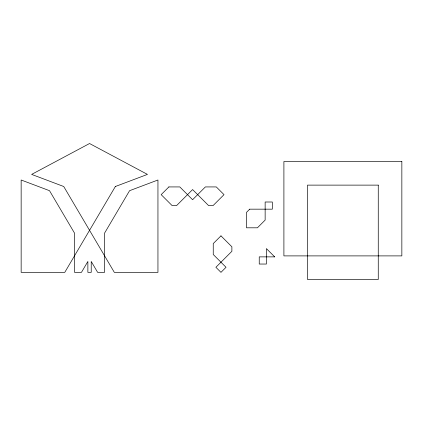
<?xml version="1.0" encoding="UTF-8"?>
<svg xmlns="http://www.w3.org/2000/svg" width="423" height="423" viewBox="0 0 423 423"><rect width="100%" height="100%" fill="white"/><g stroke="black" fill="none" stroke-linecap="round" stroke-linejoin="round"><path stroke-width="0.63" d="M115.357 186.511L64.777 272.354L21.15 272.354L21.15 179.997L49.523 190.699L74.543 233.158L74.543 272.354L81.454 272.354L87.873 261.467L87.873 272.354L91.225 272.354L91.225 261.467L97.639 272.354L104.55 272.354L104.55 233.158L129.57 190.699L157.948 179.997L157.948 272.354L114.321 272.354L63.736 186.511L31.635 174.403L89.549 143.519L147.458 174.403L115.357 186.511M168.888 186.929L161.168 194.643L172.087 205.562L176.608 205.562L192.592 189.573L208.581 205.562L213.097 205.562L224.016 194.643L216.296 186.929L205.377 186.929L192.592 199.714L179.807 186.929L168.888 186.929M220.965 235.865L213.245 243.579L213.245 254.498L226.03 267.283L220.965 272.354L215.894 267.283L231.883 251.299L231.883 246.783L220.965 235.865M249.702 209.168L246.509 212.362L246.509 227.807L257.422 227.807L265.142 220.082L265.142 202.004L272.312 202.004L272.312 209.168L249.702 209.168M401.85 161.533L283.902 161.533L283.902 255.894L401.85 255.894L401.85 161.533M378.262 185.121L307.489 185.121L307.489 279.481L378.262 279.481L378.262 185.121M274.686 256.872L259.241 256.872L259.241 264.042L266.411 264.042L266.411 248.597L274.686 256.872"/></g></svg>
